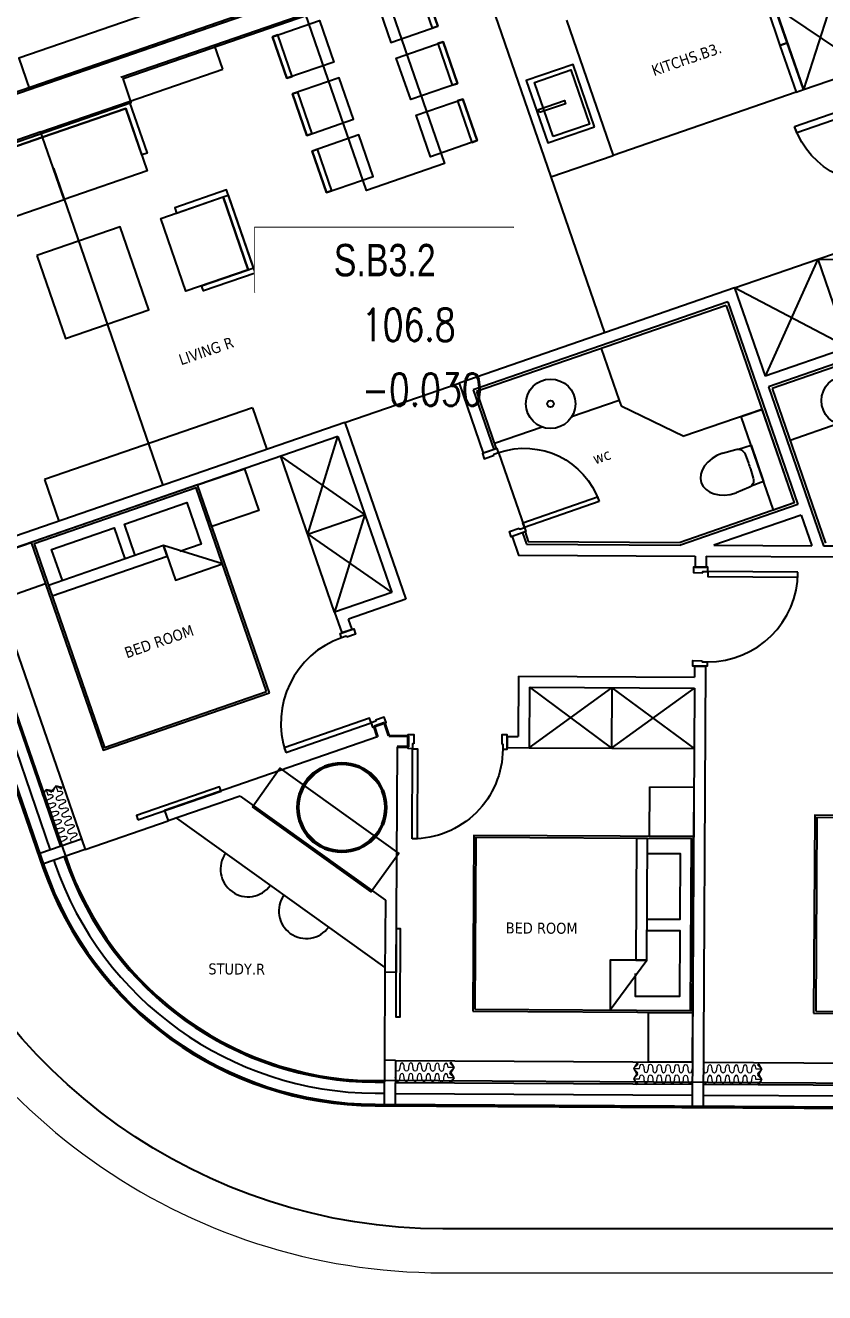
# Model space of a CAD drawing. Header units: millimetres. Extents: x -361702973 to 361248309, y -356458554 to 356543577.
# Drawn here: x 113298 to 120567, y 5890 to 17413 of the extents above; entities that cross this region are included whole.
import ezdxf
from ezdxf.enums import TextEntityAlignment as Align
from ezdxf.xclip import XClip

# ---------------------------------------------------------------- set-up
doc = ezdxf.new("R2010")
doc.units = ezdxf.units.MM
doc.header["$LTSCALE"] = 100
doc.header["$MEASUREMENT"] = 0
doc.header["$XCLIPFRAME"] = 0
doc.set_wipeout_variables(frame=1)
doc.linetypes.add('220126_HDN_HBA typical plan$0$HIDDEN', pattern=[0.375, 0.25, -0.125])
doc.linetypes.add('ACAD_ISO03W100', pattern=[30, 12, -18])
for name, color, linetype in [('1VinaPVC-Text', 9, 'Continuous'), ('A-_FURN----_E-_N', 251, 'Continuous'), ('A-_SANIEQPT_E-_N', 251, 'Continuous'), ('A-ANNO-ROOM', 50, 'Continuous'), ('dien tich thong thuy', 3, 'Continuous'), ('IDEA - dim', 251, 'Continuous'), ('KT-Net manh', 139, 'Continuous'), ('KT-Tuong', 1, 'Continuous')]:
    doc.layers.add(name, color=color, linetype=linetype)
for name, color, linetype, lineweight in [('AUDIT_I_220808132811-11', 7, 'Continuous', 9), ('CIC36 net manh', 8, 'Continuous', 9), ('KT-Chuviet', 255, 'Continuous', 15), ('KT-Net cat', 1, 'Continuous', 40), ('KT-Net cot vach', 2, 'Continuous', 50), ('KT-Net thay', 7, 'Continuous', 15), ('KT-Net truc', 18, 'Continuous', 15)]:
    doc.layers.add(name, color=color, linetype=linetype, lineweight=lineweight)
doc.styles.add('220126_HDN_HBA typical plan$0$211210_HDN_HBA_TYPICAL PLAN CORE OPT 1$0$HBA-Text', font='GOTHIC.TTF')
doc.styles.add('font unicode ccu', font='arial.ttf')
doc.styles.add('ROMANS', font='ROMANS.SHX')
doc.styles.add('Tahoma', font='tahoma.ttf')

# ---------------------------------------------------------------- blocks, each defined once
blk = doc.blocks.new('A$C418F5BC8')
at = {"layer": 'A-ANNO-ROOM', "insert": (648.1133449638728, 1090.790118377889), "char_height": 600, "attachment_point": 2, "rotation": 50.44882673977027, "style": '220126_HDN_HBA typical plan$0$211210_HDN_HBA_TYPICAL PLAN CORE OPT 1$0$HBA-Text'}
blk.add_mtext_dynamic_manual_height_columns('SL-S', width=722857412.8743668, gutter_width=9765.624999999996, heights=[0], dxfattribs=at)
blk = doc.blocks.new('A$C1AAC5519')
at = {"layer": 'A-ANNO-ROOM', "insert": (772.955269176513, 1216.574747113511), "char_height": 600, "attachment_point": 2, "rotation": 50.44882673977027, "style": '220126_HDN_HBA typical plan$0$211210_HDN_HBA_TYPICAL PLAN CORE OPT 1$0$HBA-Text'}
blk.add_mtext_dynamic_manual_height_columns('1-BR', width=722857412.8743668, gutter_width=9765.624999999996, heights=[0], dxfattribs=at)
blk = doc.blocks.new('A$C2A6C5140')
at = {"layer": 'A-ANNO-ROOM', "insert": (731.4497625969816, 1190.0169191678, 0.0003277973379295924), "char_height": 600, "attachment_point": 2, "rotation": 50.44882673977027, "style": '220126_HDN_HBA typical plan$0$211210_HDN_HBA_TYPICAL PLAN CORE OPT 1$0$HBA-Text'}
blk.add_mtext_dynamic_manual_height_columns('2-BR', width=722857412.8743668, gutter_width=9765.624999999996, heights=[0], dxfattribs=at)
blk = doc.blocks.new('A$C5388591E')
at = {"layer": 'A-ANNO-ROOM', "insert": (894.3001998505497, 842.1987865094561, 0.0004622000541105721), "char_height": 600, "attachment_point": 2, "rotation": 1.4064704596368105, "style": '220126_HDN_HBA typical plan$0$211210_HDN_HBA_TYPICAL PLAN CORE OPT 1$0$HBA-Text'}
blk.add_mtext_dynamic_manual_height_columns('3-BR', width=722857412.8743668, gutter_width=9765.624999999996, heights=[0], dxfattribs=at)
blk = doc.blocks.new('A$C21AF0CCA')
at = {"layer": 'A-ANNO-ROOM', "insert": (1197.56892258345, 814.6835720778872), "char_height": 600, "attachment_point": 2, "rotation": 0.10542954816276216, "style": '220126_HDN_HBA typical plan$0$211210_HDN_HBA_TYPICAL PLAN CORE OPT 1$0$HBA-Text'}
blk.add_mtext_dynamic_manual_height_columns('1-BR+', width=722857412.8743668, gutter_width=9765.624999999996, heights=[0], dxfattribs=at)
blk = doc.blocks.new('17')
at = {"layer": 'IDEA - dim'}
blk.add_lwpolyline([(599.9999999981301, 3820.000000000146), (599.9999999981301, 4420.000000000131), (299.9999999981301, 5426.482790288486), (299.9999999999927, 7420.000000000131), (-7.275957614183426e-12, 7420.000000000131), (-1.86992110684514e-09, 3820.000000000138)], close=True, dxfattribs=at)
at = {"layer": 'KT-Tuong'}
blk.add_lwpolyline([(-7.275957614183426e-12, 9600.000000000022), (0, 2.182787284255028e-11)], dxfattribs=at)
blk = doc.blocks.new('*U101')
at = {"layer": 'A-_FURN----_E-_N', "linetype": 'Continuous'}
for points in [[(-800, 600), (-800, 1000), (-1250, 1000), (-1250, 600)], [(-800, -1000), (-800, 1000), (800.0000000000582, 1000), (800.0000000000582, -1000)], [(-780, -980), (-780, 980), (780.0000000000582, 980), (780.0000000000582, -980)], [(1250, 600), (1250, 1000), (800, 1000), (800, 600)]]:
    blk.add_lwpolyline(points, close=True, dxfattribs=at)
at = {"layer": 'A-_FURN----_E-_N', "linetype": '220126_HDN_HBA typical plan$0$HIDDEN', "ltscale": 500}
blk.add_lwpolyline([(-800, -1000), (-800, 1000), (800.0000000000582, 1000), (800.0000000000582, -1000)], close=True, dxfattribs=at)
at = {"layer": 'A-_FURN----_E-_N', "linetype": 'Continuous'}
for points in [[(-55, 580), (-55, 880), (-655.6054548919201, 880), (-655.6054548919201, 480), (-448.1151331290603, 480)], [(645.6054548844695, 580), (645.6054548844695, 880), (45, 880), (45, 580)], [(-780, 248.6659454330802), (-326.2632651105523, 580), (780.0000000000582, 580), (780.0000000000582, 480), (-326.2632651105523, 480), (-326.2632651105523, 580), (-326.2632651105523, 248.6659454330802), (-780, 248.6659454330802)]]:
    blk.add_lwpolyline(points, dxfattribs=at)
blk = doc.blocks.new('d900n')
for points in [[(20, -50), (20, -40), (65, -40), (65, 0), (-65, 0), (-65, -50)], [(885, -40), (65, -40), (65, -85), (885, -85)], [(20, -850), (20, -860), (65, -860), (65, -900), (-65, -900), (-65, -850)]]:
    blk.add_lwpolyline(points, close=True)
blk.add_arc((65, -40), 820, 270, 0)
blk = doc.blocks.new('*U150')
for points in [[(482.6951045578201, -398.9039813853606), (464.6170375002125, -396.4493711387506), (464.3337632049024, -466.3349522090732)], [(396.7561588253833, -484.1490495130481), (464.3337632049024, -466.3349522090732), (394.4481821902239, -466.0516779393653)]]:
    blk.add_hatch(color=256).paths.add_polyline_path(points)
blk.add_line((464.3337632049024, -466.3349522090732), (416.9273155568029, -418.7598943406972))
for points in [[(482.6951045578201, -398.9039813853606), (464.6170375002125, -396.4493711387506), (464.3337632049024, -466.3349522090732)], [(396.7561588253833, -484.1490495130481), (464.3337632049024, -466.3349522090732), (394.4481821902239, -466.0516779393653)]]:
    blk.add_lwpolyline(points, close=True)
for centre in [(16.76743755071067, -17.17677016190672), (85.71403000141326, -87.65612936302188), (155.3043908096025, -157.4940017787478), (224.8947516177918, -227.3318741944736), (294.485112425981, -297.1697466101995), (364.0754732341703, -367.0076190259254)]:
    blk.add_ellipse(centre, major_axis=(34.52187991841241, 31.95056764796491), ratio=0.5238875827070036, start_param=4.731720461219403, end_param=7.873313114809197)
at = {"extrusion": (0, 0, -1)}
for centre in [(51.5728287498025, -52.1059534814385), (120.5194212005051, -122.5853126825537), (190.1097820086943, -192.4231850982796), (259.7001428168836, -262.2610575140054), (329.2905036250728, -332.0989299297313), (398.8808644332621, -401.9368023454572)]:
    blk.add_ellipse(centre, major_axis=(-32.07293168385898, -34.4082260416161), ratio=0.5238875826554585, start_param=4.731720461217387, end_param=7.87331311480718, dxfattribs=at)
blk = doc.blocks.new('d800')
blk.add_line((760, 70), (40, 70))
for points in [[(40, 790), (40, 70), (85, 70), (85, 790)], [(50, 25), (40, 25), (40, 70), (0, 70), (0, -70), (50, -70)], [(750, 25), (760, 25), (760, 70), (800, 70), (800, -70), (750, -70)]]:
    blk.add_lwpolyline(points, close=True)
blk.add_arc((40, 70), 720, 0, 90)
blk = doc.blocks.new('220126_HDN_HBA typical plan$0$210902_YS plan 330pm ver13$0$TOTO-WC-CW822J')
at = {"color": 0}
blk.add_lwpolyline([(-177.2072506700642, -119.1915361834399), (-175, 0), (175, 0), (177.2072506700642, -119.1915361836145)], dxfattribs=at)
blk.add_lwpolyline([(-190, -270), (-183.3947591906181, -144.5004246227618, -0.3908696114996718), (-115.4352058441145, -78.20653349565691), (-27.76706723973621, -75.77130742336158, -0.01388621073825284), (27.76706724101678, -75.77130742336158), (115.4352058439981, -78.20653349565691, -0.3908696114996718), (183.3947591905016, -144.5004246227618), (190, -270)], format="xyb", dxfattribs=at)
blk.add_ellipse((0, -270), major_axis=(0, -270), ratio=0.7037037037037037, start_param=4.71238898038469, end_param=7.853981633974483, dxfattribs=at)
blk = doc.blocks.new('dc')
for points in [[(-1100, -40), (-1110, -40), (-1110, -100), (-1150, -100), (-1150, 100), (-1100, 100)], [(-50, -40), (-40, -40), (-40, -100), (0, -100), (0, 100), (-50, 100)], [(-1109.999999999985, -400), (-1109.999999999985, -100), (-1049.999999999985, -100), (-1049.999999999985, -400)], [(-39.99999999998545, -869.9999999999709), (-39.99999999998545, -99.9999999999709), (-99.99999999998545, -99.9999999999709), (-99.99999999998545, -869.9999999999709)]]:
    blk.add_lwpolyline(points, close=True)
for centre, radius, start, end in [((-1110.000000000029, -99.9999999999709), 300.0000000000291, 270, 0), ((-40.0000000000291, -100.0000000000873), 769.9999999999345, 180, 270)]:
    blk.add_arc(centre, radius, start, end)
blk = doc.blocks.new('*U148')
at = {"ltscale": 5}
for points in [[(-300, -450), (300, -450), (300, 0), (-300, 0)], [(-261, -65), (261, -65), (261, -415), (-261, -415)], [(-15, -20), (15, -20), (15, -270), (-15, -270)]]:
    blk.add_lwpolyline(points, close=True, dxfattribs=at)
blk = doc.blocks.new('*U146')
at = {"linetype": 'Continuous'}
for points in [[(-375.0000000000002, -849.9999999962746), (374.9999999999998, -849.9999999962748), (375.0000000000002, 850.0000000037252), (-374.9999999999998, 850.0000000037254)], [(-724.9999999999999, 750.0000000037254), (-274.9999999999999, 750.0000000037253), (-274.9999999999999, 350.0000000037253), (-724.9999999999999, 350.0000000037254)], [(-724.9999999999999, 350.0000000037254), (-674.9999999999999, 350.0000000037254), (-674.9999999999999, 750.0000000037254), (-724.9999999999999, 750.0000000037254)], [(725.0000000000001, 750.0000000037252), (275.0000000000001, 750.0000000037253), (275.0000000000001, 350.0000000037252), (725.0000000000001, 350.0000000037252)], [(725.0000000000001, 350.0000000037252), (675.0000000000001, 350.0000000037252), (675.0000000000001, 750.0000000037252), (725.0000000000001, 750.0000000037252)], [(-725, 200.0000000037254), (-274.9999999999999, 200.0000000037253), (-275.0000000000001, -199.9999999962747), (-725, -199.9999999962746)], [(-725, -199.9999999962746), (-675, -199.9999999962746), (-675, 200.0000000037254), (-725, 200.0000000037254)], [(725, 200.0000000037251), (275.0000000000001, 200.0000000037252), (274.9999999999999, -199.9999999962748), (725, -199.9999999962749)], [(725, -199.9999999962749), (675, -199.9999999962748), (675, 200.0000000037252), (725, 200.0000000037251)], [(-725.0000000000001, -749.9999999962746), (-275.0000000000001, -749.9999999962747), (-275.0000000000001, -349.9999999962747), (-725.0000000000001, -349.9999999962746)], [(-725.0000000000001, -349.9999999962746), (-675.0000000000001, -349.9999999962746), (-675.0000000000001, -749.9999999962746), (-725.0000000000001, -749.9999999962746)], [(724.9999999999999, -749.9999999962748), (274.9999999999999, -749.9999999962747), (274.9999999999999, -349.9999999962748), (724.9999999999999, -349.9999999962748)], [(724.9999999999999, -349.9999999962748), (674.9999999999999, -349.9999999962748), (674.9999999999999, -749.9999999962748), (724.9999999999999, -749.9999999962748)]]:
    blk.add_lwpolyline(points, close=True, dxfattribs=at)
blk = doc.blocks.new('*U149')
at = {"layer": 'A-_FURN----_E-_N', "linetype": 'Continuous'}
for points in [[(-899.9999999999709, 600), (-899.9999999999709, 1000), (-1349.999999999971, 1000), (-1349.999999999971, 600)], [(-900.0000000000291, -1000), (-900.0000000000291, 1000), (900.0000000000291, 1000), (900.0000000000291, -1000)], [(-880.0000000000291, -980), (-880.0000000000291, 980), (880.0000000000291, 980), (880.0000000000291, -980)], [(1350.000000000029, 600), (1350.000000000029, 1000), (900.0000000000291, 1000), (900.0000000000291, 600)]]:
    blk.add_lwpolyline(points, close=True, dxfattribs=at)
at = {"layer": 'A-_FURN----_E-_N', "linetype": '220126_HDN_HBA typical plan$0$HIDDEN', "ltscale": 500}
blk.add_lwpolyline([(-900.0000000000291, -1000), (-900.0000000000291, 1000), (900.0000000000291, 1000), (900.0000000000291, -1000)], close=True, dxfattribs=at)
at = {"layer": 'A-_FURN----_E-_N', "linetype": 'Continuous'}
for points in [[(-54.9999999999709, 580), (-54.9999999999709, 880), (-655.605454891891, 880), (-655.605454891891, 480), (-448.1151331290312, 480)], [(645.6054548844986, 580), (645.6054548844986, 880), (45.0000000000291, 880), (45.0000000000291, 580)], [(-880.0000000000291, 248.6659454330802), (-326.2632651105232, 580), (880.0000000000291, 580), (880.0000000000291, 480), (-326.2632651105232, 480), (-326.2632651105232, 580), (-326.2632651105232, 248.6659454330802), (-880.0000000000291, 248.6659454330802)]]:
    blk.add_lwpolyline(points, dxfattribs=at)
blk = doc.blocks.new('22')
at = {"layer": 'A-_FURN----_E-_N', "linetype": 'Continuous'}
for points in [[(-2240.332376749546, 2101.146407085093), (-2806.351350841025, 1902.092341644646), (-2540.945930253831, 1147.400376189264), (-1974.926956162351, 1346.454441629678)], [(-2806.351350841025, 1902.092341644646), (-2872.386897818447, 1878.869367343257), (-2756.272026311519, 1548.691632456543), (-2690.236479334126, 1571.914606757942)], [(-2690.236479334126, 1571.914606757942), (-2756.272026311519, 1548.691632456543), (-2606.981477231224, 1124.177401887879), (-2540.945930253831, 1147.400376189264)], [(-8553.053217496301, 519.263443425858), (-8701.681923593846, 941.895692871225), (-9456.373888745584, 676.49027142056), (-9472.961727586255, 723.6585192425373), (-8671.101514612543, 1005.651779533884), (-8505.884969674327, 535.8512822665289)], [(-8701.681923290205, 941.895692007809), (-8502.627857849715, 375.8767179162787), (-9257.319823305123, 110.471297329037), (-9456.37388874557, 676.4902714205637)], [(-10062.43714858693, -11.54739878208056), (-10211.06585420092, 411.0848508333256), (-9456.37388874557, 676.4902714205637), (-9472.961727532238, 723.6585192615203), (-10274.82194082859, 441.6652598875844), (-10109.60539642791, -28.13523756878567)], [(-10211.06585420092, 411.0848508333256), (-10012.01178876053, -154.9341232582119), (-9257.319823305123, 110.471297329037), (-9456.37388874557, 676.4902714205637)], [(-7579.857676388798, -518.6495560936164), (-8145.87665048035, -717.7036215340522), (-8378.106393494149, -57.34815176059419), (-7812.087419402655, 141.705913679838)], [(-8234.71966901829, -6.922791934215638), (-7812.087419402655, 141.705913679838), (-7579.857676388798, -518.6495560936164), (-7532.689428547863, -502.0617173069113), (-7781.507010348418, 205.4620003075106), (-8251.307507805017, 40.24545590673006)], [(-8002.489926004491, -667.2782617076809), (-7579.857676388798, -518.6495560936164), (-7812.087419402655, 141.705913679838), (-7764.919171561691, 158.2937524665431), (-7516.101589761151, -549.2299651478825), (-7985.902087217735, -714.4465095486485)], [(-9501.963095739164, -399.5773956922858), (-9236.557675151926, -1154.269361147668), (-8481.86570969659, -888.8639405604299), (-8747.2711302838, -134.1719751050477)]]:
    blk.add_lwpolyline(points, close=True, dxfattribs=at)
at = {"layer": 'IDEA - dim'}
for p, q in [((-2972.229739421833, 2373.774817605081), (-2540.945930060872, 1147.400375640398)), ((-5463.660648514604, 2133.624825685187), (-4833.322772746702, 341.2314089476531)), ((-4698.5876084505, 1766.659917587906), (-4267.303798874549, 540.2854750119222)), ((-7822.073054731154, 1304.232878342398), (-7898.377113397917, 1521.206818323528)), ((-8671.101714194185, 1005.651709345311), (-7822.073054731125, 1304.232878342398)), ((-2540.945930060872, 1147.400375640394), (-1974.926956162351, 1346.454441629678)), ((-4833.322772746731, 341.2314089476458), (-4267.303798874549, 540.2854750119259)), ((-11633.8990935272, 387.7274320706601), (-9400.999112022866, -5961.621684076112)), ((-2401.789461821638, -393.7146390786729), (-1477.291790943564, -68.59299303162334)), ((-3156.481426973332, -659.1200605294507), (-2401.789461821638, -393.7146390786729)), ((-3232.932449440123, -818.5102771908169), (-5497.008344895177, -1614.726541543158)), ((-3232.932449440123, -818.5102771908205), (-2602.594574519899, -2610.903694786724)), ((-1115.79987356576, -975), (-2809.434445669205, -1570.606973637739)), ((-4364.970396939927, -1216.618410014624), (-4199.092008973763, -1688.300887843601)), ((-2809.434445669205, -1570.606973637739), (-2315.546157128498, -2975.000000000007)), ((-5497.008344895177, -1614.726541543158), (-5314.542117944628, -2133.577267689332)), ((-4199.092009030748, -1688.300887681693), (-4631.699031193188, -1840.437460404453)), ((-4199.092008973763, -1688.300887843601), (-4182.504170156346, -1735.469135491821)), ((-7534.326443887374, -1774.679574391532), (-9421.05635676664, -2438.193128018476)), ((-7534.326443887374, -1774.679574391532), (-7401.623733214132, -2152.025558198646)), ((-4182.504170156346, -1735.469135491821), (-3608.699389888876, -2010.692816216826)), ((-2901.175672626647, -1761.875233630442), (-3608.699389888876, -2010.692816216826)), ((-4898.522934326029, -1934.272447040225), (-5331.129956488439, -2086.40901976297)), ((-2210.949035127123, -1890.152879144305), (-2643.556057289446, -2042.289451867047)), ((-5314.542117944628, -2133.577267689336), (-5432.462737499533, -2175.046864791024)), ((-6776.476393323523, -3628.233809134777), (-7274.11155854378, -2213.186374475325)), ((-9421.05635676664, -2438.193128018476), (-9288.353646852614, -2815.539109666748)), ((-2602.594574519899, -2610.903694786721), (-3637.918399420829, -2975.000000000011)), ((-7025.293975933644, -2920.710091805053), (-6506.443249433156, -2738.243864396314)), ((-5049.136696925591, -2888.269232992872), (-5167.05731604874, -2929.738829942718)), ((-5049.136696925561, -2888.269232992869), (-5018.635755096184, -2975.000000000011)), ((-5018.635755096184, -2975.000000000011), (-3637.918399420829, -2975.000000000015)), ((-10151.3746747672, -3225.044543433771), (-9255.63137882798, -5772.129926333186)), ((-10245.71117041117, -3258.22022111512), (-9349.967874471928, -5805.30560401452)), ((-3500.000000000029, -4100.000000000015), (-3400.000000000058, -4100.000000000004)), ((-5000, -4850.000000000018), (-3500.000000000058, -4850.000000000022)), ((-8202.400711064882, -5507.739766538067), (-6300.000000000058, -6855.326800641145)), ((-9222.455701200583, -5866.466421996134), (-9212.326120696991, -5895.270328821349)), ((-9316.792196844603, -5899.642099677465), (-9306.662616359972, -5928.446006448721)), ((-6382.23125080872, -7899.999999999996), (-6300.000000000044, -7899.999999999993)), ((-6200.000000000029, -7899.999999999993), (-3500.000000000029, -7899.999999999996)), ((-6382.231250808734, -7999.999999999996), (-6300.000000000015, -7999.999999999996)), ((-6200.000000000073, -7999.999999999996), (-3500, -7999.999999999993)), ((-3400, -8000), (-5.820766091346741e-11, -7999.999999999993)), ((-6382.231250808793, -8099.999999999993), (-5.820766091346741e-11, -8099.999999999996))]:
    blk.add_line(p, q, dxfattribs=at)
for points in [[(-2901.175673652062, -1761.875233990984), (-2602.594574519899, -2610.903694786713), (-2791.267565807851, -2677.255050149393), (-3089.848664939957, -1828.226589353668)], [(-8554.523862441274, -5525.568753747368), (-7799.83189728958, -5260.16333229659), (-7813.102168362137, -5222.428734039), (-8567.794133513831, -5487.834155489782)], [(-6200.000000000029, -6504.227206296222), (-6200.000000000029, -7304.227206296229), (-6160.000000000058, -7304.227206296226), (-6160.000000000015, -6504.227206296233)]]:
    blk.add_lwpolyline(points, close=True, dxfattribs=at)
for points in [[(-4250.000000000029, -4300.000000000018), (-4250, -4850.000000000033)], [(-3400.000000000029, -7900), (-400.0000000000873, -7899.999999999989)]]:
    blk.add_lwpolyline(points, dxfattribs=at)
for centre, radius in [((-4823.168418701971, -1722.266086345415), 225), ((-2135.594519502978, -1678.146518449499), 225), ((-4823.168418701971, -1722.266086345415), 30)]:
    blk.add_circle(centre, radius, dxfattribs=at)
for centre, radius, start, end in [((-7550.179434911683, -5969.748075301894), 250, 144.687719696688, 324.687719696688), ((-6382.231250808793, -4900), 3200, 199.3754393923591, 270), ((-6382.231250808793, -4900), 3100, 199.3754393923591, 270), ((-6382.231250808793, -4900), 3000, 199.3754393923591, 270), ((-7017.867122904805, -6346.817514764207), 250, 144.687719696688, 324.687719696688)]:
    blk.add_arc(centre, radius, start, end, dxfattribs=at)
at = {"layer": 'KT-Net cat'}
for p, q in [((-6317.207443682462, -4632.759583712006), (-6411.543939323499, -4665.935261392322)), ((-6411.543939323485, -4665.935261392322), (-6378.368261687079, -4760.271757052105)), ((-6317.207443682448, -4632.759583712013), (-6275.977056337651, -4750.000000000007)), ((-6275.977056337651, -4750.000000000007), (-6100.000000000029, -4750.000000000015)), ((-6100.000000000029, -4750.000000000022), (-6100.000000000029, -4850.000000000011)), ((-6200.000000000044, -4850.000000000011), (-6100.000000000029, -4850.000000000011))]:
    blk.add_line(p, q, dxfattribs=at)
at = {"layer": 'KT-Net cot vach'}
blk.add_circle((-6700.000000000073, -5403.398793605778), 400, dxfattribs=at)
at = {"layer": 'KT-Net manh', "linetype": 'ACAD_ISO03W100', "ltscale": 4}
for p, q in [((-2240.332376749546, 2101.146407085093), (-2540.945930253831, 1147.400376189264)), ((-1974.926956162351, 1346.454441629678), (-2806.351350841025, 1902.092341644646)), ((-2606.981477231224, 1124.177401887875), (-4267.30379896253, 540.2854752621279)), ((-9356.846856025339, 393.4807843748058), (-8344.988690033351, -2483.782333932697)), ((-4833.322772746731, 341.2314089476386), (-4335.687607351079, -1073.816026210763)), ((-2401.789461821638, -393.7146390786729), (-2874.488166852738, -1460.980273017387)), ((-2401.789461821667, -393.7146390786766), (-1361.176919059741, -398.7707277844165)), ((-2119.796201576159, -1195.574852007867), (-3156.481426973332, -659.1200605294507)), ((-6694.100013567906, -1903.20797356098), (-5656.398561275535, -1538.275519659823)), ((-7025.293975933644, -2920.710091805046), (-6755.260832043219, -2030.72014706659)), ((-6506.443249433156, -2738.243864396314), (-7274.11155854378, -2213.186374475325)), ((-6506.443249433156, -2738.243864396314), (-6776.476393323523, -3628.233809134777)), ((-7025.293975933644, -2920.710091805046), (-6257.625666823078, -3445.767581726061)), ((-9962.701683441264, -3158.693188179015), (-9033.782709874722, -5800.11506674136)), ((-9033.782709874722, -5800.11506674136), (-8279.09074476095, -5534.709645182651)), ((-6300.000000000116, -6900.000000000015), (-6300.000000000015, -7700.000000000015)), ((-6200.000000000058, -7700), (-3500.000000000029, -7699.999999999993))]:
    blk.add_line(p, q, dxfattribs=at)
for points in [[(-5000, -4850.000000000018), (-4250.000000000029, -4300.000000000018), (-3500.000000000058, -4850.000000000022)], [(-5000.000000000058, -4300.000000000025), (-4250, -4850.000000000033), (-3500, -4300.000000000007)], [(-3400.000000000029, -7700), (-400.0000000000873, -7699.999999999996)]]:
    blk.add_lwpolyline(points, dxfattribs=at)
at = {"layer": 'KT-Tuong'}
for p, q in [((-2401.789461821638, -393.7146390786729), (-2119.796201549179, -1195.574851998368)), ((-3156.481426973332, -659.1200605294507), (-2874.488166852738, -1460.980273017387)), ((-3217.642244935938, -786.6322338547361), (-5528.886388213024, -1599.436337047755)), ((-3217.642244935938, -786.6322338547361), (-2570.716531202139, -2626.193899282127)), ((-1120.067687180912, -949.9999999999964), (-2841.312489000527, -1555.316769147084)), ((-2119.796201549179, -1195.574851998368), (-2874.488166852738, -1460.980273017391)), ((-5528.886388213024, -1599.436337047755), (-5338.126241855585, -2141.871187109682)), ((-2841.312489000527, -1555.316769147084), (-2333.25518952962, -3000.000000000004)), ((-6694.100013567921, -1903.207973560966), (-10373.22334368246, -3197.059403133513)), ((-6694.100013567906, -1903.20797356098), (-6130.113494010395, -3506.928399868968)), ((-6755.260831584499, -2030.720146905256), (-10340.04766605511, -3291.395898796458)), ((-6755.260831584499, -2030.720146905252), (-6257.625667281784, -3445.767581887369)), ((-2570.716531202139, -2626.193899282134), (-3633.650585805735, -3000.000000000011)), ((-2537.540852468344, -2720.530394555983), (-3332.22494211435, -3000.000000000004)), ((-2537.540852468344, -2720.530394555983), (-2439.258703140513, -3000.000000000007)), ((-5072.720820836548, -2896.563152413211), (-5036.344787508016, -3000.000000000011)), ((-5036.344787508016, -3000.000000000011), (-3633.650585805735, -3000.000000000007)), ((-3500, -3100.000000000007), (-3500.000000000087, -3200.000000000004)), ((-3400, -3100.000000000007), (-3400, -3200.000000000011)), ((-3332.224942114321, -3000.000000000004), (-2439.258703140513, -3000.000000000007)), ((-2333.25518952962, -3000.000000000007), (-2220.000000000058, -3000.000000000007)), ((-3500.000000000087, -3200.000000000004), (-3400, -3200.000000000004)), ((-6257.625667281784, -3445.767581887369), (-6776.476393323523, -3628.23380913477)), ((-6130.11349401038, -3506.928399868964), (-6648.96422049588, -3689.394627272402)), ((-6776.476393323523, -3628.23380913477), (-6710.125038050799, -3816.906800454297)), ((-6615.788542814567, -3783.731122916346), (-6710.125038050799, -3816.906800454304)), ((-6615.788542814567, -3783.731122916342), (-6648.96422049588, -3689.394627272402)), ((-3500.000000000029, -4100.000000000015), (-3500, -4200)), ((-3400.000000000058, -4100.000000000004), (-3400.000000000029, -8099.999999999996)), ((-5100.000000000058, -4200.000000000018), (-3500, -4200)), ((-5100.000000000087, -4200.000000000015), (-5100, -4750.000000000007)), ((-5000.000000000058, -4300.000000000018), (-3500, -4300.000000000007)), ((-5000.000000000058, -4300.000000000018), (-5000, -4850.000000000004)), ((-3500, -4300.000000000007), (-3500.000000000058, -8099.999999999996)), ((-6378.368261687079, -4760.271757052105), (-8312.266422388318, -5440.373149519721)), ((-5200.000000000058, -4750.000000000011), (-5100, -4750.000000000007)), ((-5200.000000000058, -4750.000000000018), (-5199.999999999971, -4850.000000000007)), ((-6200.000000000044, -4850.000000000011), (-6200.000000000087, -6900)), ((-5199.999999999971, -4850.000000000011), (-5000, -4850.000000000004)), ((-7624.368176117321, -5304.460845290825), (-8279.09074476095, -5534.709645182651)), ((-7624.368176117321, -5304.460845290821), (-6300.000000000015, -6242.592003534275)), ((-8312.266422388333, -5440.373149519721), (-8279.090744571178, -5534.709645722342)), ((-9066.958387540042, -5705.778570970495), (-9444.304370115817, -5838.481281695862)), ((-9033.782709912659, -5800.115066633429), (-9411.12869243449, -5932.817777339824)), ((-6300.000000000015, -6242.592003534275), (-6300.000000000058, -6900.000000000007)), ((-6200.000000000146, -6900), (-6300.000000000116, -6900.000000000007)), ((-6300.000000000029, -7700.000000000007), (-6300.000000000029, -8099.999999999989)), ((-6200.000000000058, -7700), (-6300.000000000029, -7700)), ((-6200.000000000058, -7699.999999999993), (-6200, -8099.999999999989))]:
    blk.add_line(p, q, dxfattribs=at)
for points in [[(-5274.987657231861, 2199.976181045771), (-5463.660648514604, 2133.624825685187), (-5539.9647071824, 2350.598765669434), (-8747.405772861515, 1222.625649326274)], [(-3156.481426973332, -659.1200605294507), (-5656.398561484355, -1538.275519066159)], [(-5656.398561484355, -1538.275519066159), (-5432.462737499533, -2175.046864791024)], [(-5167.057316480525, -2929.738830094557), (-5107.180917155434, -3100.000000000018), (-3500, -3100.000000000007)], [(-3400, -3100.000000000007), (-2220.000000000029, -3100.000000000011)]]:
    blk.add_lwpolyline(points, dxfattribs=at)
at = {"layer": 'A-_FURN----_E-_N', "linetype": 'Continuous', "xscale": -0.9999999999999997, "rotation": 199.3754393591273}
blk.add_blockref('*U146', (-6437.177650557031, 1134.042578074241), dxfattribs=at)
at = {"layer": 'A-_FURN----_E-_N', "xscale": -0.9999999999999988, "rotation": 289.3754393591279}
blk.add_blockref('dc', (-1811.80173999921, 1138.812528728944), dxfattribs=at)
at = {"layer": 'A-_FURN----_E-_N', "linetype": 'Continuous', "extrusion": (0, 0, -1), "zscale": -1, "rotation": 70.6245605753105}
blk.add_blockref('d800', (5108.097006487165, -2909.004031467804), dxfattribs=at)
at = {"layer": 'A-_SANIEQPT_E-_N', "linetype": 'Continuous', "extrusion": (0, 0, -1), "xscale": -0.9999999999999983, "zscale": -0.9999999999999983, "rotation": 250.6245606408727}
blk.add_blockref('*U148', (4961.624466697336, 932.1321414742124), dxfattribs=at)
at = {"layer": 'A-_SANIEQPT_E-_N', "extrusion": (0, 0, -1), "xscale": -1, "zscale": -1, "rotation": 70.62456057531593}
blk.add_blockref('220126_HDN_HBA typical plan$0$210902_YS plan 330pm ver13$0$TOTO-WC-CW822J', (2940.558115373831, -2252.740819751565), dxfattribs=at)
at = {"layer": 'CIC36 net manh', "color": 8, "extrusion": (0, 0, -1), "xscale": -0.8100000000112607, "yscale": 0.810000000011261, "zscale": -0.8100000000112607, "rotation": 205.5013594368986}
for p in [(9214.500195016197, -5757.33596421007), (9124.996499470333, -5725.629071171046)]:
    blk.add_blockref('*U150', p, dxfattribs=at)
at = {"layer": 'CIC36 net manh', "color": 8, "yscale": 0.8100000000112606, "zscale": 0.8100000000112606}
for p, xscale, rotation in [((-6199.254014978244, -7761.336658841406), -0.8100000000112606, 134.8767987960269), ((-3500.745985021873, -7761.336658841403), 0.8100000000112606, 225.123201203973), ((-3399.254014978244, -7761.336658841403), -0.8100000000112606, 134.8767987960269), ((-6199.471729310273, -7856.290285328341), -0.8100000000112606, 134.8767987960269), ((-3500.528270689858, -7856.290285328345), 0.8100000000112606, 225.123201203973), ((-3399.471729310229, -7856.290285328349), -0.8100000000112606, 134.8767987960269)]:
    blk.add_blockref('*U150', p, dxfattribs=dict(at, xscale=xscale, rotation=rotation))
at = {"layer": 'IDEA - dim'}
for name, p, xscale, rotation in [('*U101', (-8451.738711078302, -3687.362173601796), -0.9999999999999996, 19.37543942468661), ('*U149', (-1400, -6350.000000000033), -1, 270), ('*U101', (-4500.000000000058, -6450.000000000033), -1, 270)]:
    blk.add_blockref(name, p, dxfattribs=dict(at, xscale=xscale, rotation=rotation))
at = {"layer": 'IDEA - dim', "extrusion": (0, 0, -1), "xscale": -1, "zscale": -1}
blk.add_blockref('d900n', (3450.000000000058, -3200.000000000007), dxfattribs=at)
at = {"layer": 'IDEA - dim', "extrusion": (0, 0, -1), "xscale": -1.000000000000001, "zscale": -1.000000000000001, "rotation": 160.6245605753139}
blk.add_blockref('d900n', (6364.375691502937, -4649.347422552164), dxfattribs=at)
at = {"layer": 'IDEA - dim', "extrusion": (0, 0, -1), "zscale": -1, "rotation": 270}
blk.add_blockref('d900n', (6100.000000000029, -4800.000000000022), dxfattribs=at)
at = {"layer": '1VinaPVC-Text', "style": 'Tahoma'}
for s, p in [('KITCHS.B3.', (-3900.27375039825, 1261.882002514474)), ('LIVING R', (-8184.760991221119, -1392.363512893018)), ('wc', (-4414.831169365934, -2272.302644082738)), ('BED ROOM', (-8662.877391192611, -4059.236901577104))]:
    blk.add_text(s, height=99.99999999999999, rotation=19.37543942399392, dxfattribs=at).set_placement(p)
for s, p in [('BED ROOM', (-5203.810301155609, -6539.994673338035)), ('STUDY.R', (-7906.261492219055, -6927.892951823436))]:
    blk.add_text(s, height=100, dxfattribs=at).set_placement(p)
blk = doc.blocks.new('TAG CAO DO SAN')
at = {"layer": 'KT-Net thay', "flags": 128}
blk.add_lwpolyline([(1526701.778855525, -266095.2298759429), (1526701.778855525, -266566.6584041911), (1527644.63591202, -266566.6584041911), (1527644.63591202, -266095.2298759429)], close=True, dxfattribs=at)
blk.add_wipeout([(1526701.778855525, -266095.2298759429), (1527644.6359120198, -266095.2298759429), (1527644.6359120198, -266566.65840419114), (1526701.778855525, -266566.65840419114)]).dxf.layer = 'KT-Net thay'
for points in [[(1526701.778855525, -266330.9441400666), (1527644.63591202, -266330.9441400666)], [(1526701.778855525, -266566.6584041911), (1527644.63591202, -266566.6584041911)]]:
    blk.add_lwpolyline(points, dxfattribs=at)
at = {"layer": 'KT-Chuviet', "color": 31, "style": 'ROMANS', "width": 0.75}
blk.add_text('DTTT:', height=117.8571320618522, dxfattribs=at).set_placement((1526748.92170835, -266507.8139601254))
at = {"layer": 'KT-Chuviet', "color": 31, "style": 'font unicode ccu', "width": 0.75}
blk.add_attdef('TÊNPHÒNG', text='', height=117.85713, dxfattribs=at).set_placement((1527175.308820772, -266213.4467624734), align=Align.MIDDLE_CENTER)
at = {"layer": 'KT-Chuviet', "color": 31, "ltscale": 15, "style": 'ROMANS', "width": 0.75, "flags": 8}
blk.add_attdef('CAO-DO', (1527091.943339912, -266507.7298381611), '', height=117.8571320618522, dxfattribs=at)

msp = doc.modelspace()

# ---------------------------------------------------------------- linework, layer by layer
at = {"layer": 'AUDIT_I_220808132811-11', "elevation": 4.469598132449163e-10}
for points in [[(99013.28158358758, 45087.86638798633), (96591.81466774852, 52101.56708254162, 0.3643585262583712), (91883.7777232588, 54156.43152717073), (62948.06581957143, 44174.19938163643, 0.4519047578513394), (60731.6572007366, 38521.09177919207), (68844.88280354886, 24907.26262909026, 0.3106788684848847), (75007.89375109866, 22936.00988019403), (97530.71268810221, 30727.35037666422, 0.2299220823866625), (97815.57670097044, 31142.11676835371), (98036.49818666533, 32158.79551515763, -0.2789899883790971), (98495.34331291087, 32660.41685368191), (102915.6510876441, 34181.01733374011, -0.4143403845293878), (103568.245148363, 33863.9223537845), (111897.4615060731, 9773.209343152994, 0.3197537419032749), (117095.5433125002, 6070.414265717583), (162232.9248160585, 6070.414265717583, 0.4808685683322463), (167373.4705618609, 12501.3145350407), (166764.8225651822, 15196.44946841465), (166719.5568668272, 15396.89007480725), (164944.1252416959, 23916.51352541283)], [(97354.88057166038, 31089.78210990239, 0.2042794764179826), (97421.1872620488, 31210.89471722409), (97644.97511552821, 32240.76446352672, -0.275411558420597), (98372.82317649, 33041.27557829485), (102785.211252825, 34559.15165593589, -0.4141945204059637), (103946.2874616281, 33994.62816613101), (112275.5038192678, 9903.915155703173, 0.3197537419032751), (117095.5433125002, 6470.414265717583), (162232.9248160585, 6470.414265717583, 0.3653099340488337), (167198.8967085602, 10781.13626836205)]]:
    msp.add_lwpolyline(points, format="xyb", dxfattribs=at)
at = {"layer": 'dien tich thong thuy', "elevation": 4.469598072837532e-10}
msp.add_lwpolyline([(110335.3973275333, 15515.23687023619), (111348.6793962573, 15865.07060838993), (113458.6111170041, 9753.722496482165, 0.3182974498127699), (116479.1695133438, 7587.977451092178), (122611.8557541978, 7555.81937417508), (122604.860727534, 6470.739274910429), (117095.5433125002, 6470.41426571758, -0.3197537419032717), (112275.5038188413, 9903.915156936731)], format="xyb", close=True, dxfattribs=at)
at = {"layer": 'dien tich thong thuy', "elevation": 5.46017349445359e-05}
msp.add_lwpolyline([(115363.4029665015, 10308.22127160784), (115613.9626801426, 10657.6761847389), (116694.8380497318, 9882.686871641268), (116444.2126340227, 9533.140324024786)], close=True, dxfattribs=at)
at = {"layer": 'dien tich thong thuy', "elevation": 1.548779697251709e-10}
msp.add_lwpolyline([(113666.1010715003, 9857.50602650475, 0.3282799903492717), (116562.3202777636, 7817.499518175937, 0.3282799903492717)], format="xyb", dxfattribs=at)

# ---------------------------------------------------------------- block references
at = {"layer": 'A-ANNO-ROOM'}
for p in [(-193366.6029767873, 192837.9996409905, 5.460855537377236e-05), (-194725.1126339572, 187914.7636662904, 5.460855537377236e-05), (-204628.500881133, 156603.4286092457, 5.461079910308954e-05), (-263479.6090599558, 50485.12915140932, 5.460850030168077e-05), (-269121.1781233152, 49296.5544193383, 5.460850030168077e-05), (-249390.2929153891, 45734.43883928895, 5.460850030168077e-05), (-231828.0778406897, 44407.82273046864, 5.460832008522107e-05), (-260545.3674363113, 42210.52099001262, 5.460850030168077e-05), (-266005.9544405445, 40714.37009385967, 5.460850030168077e-05), (-231175.8712175231, 40645.45605562796, 5.460850030168077e-05), (-228303.7210763374, 35687.765146195, 5.460832008522128e-05)]:
    msp.add_blockref('A$C21AF0CCA', p, dxfattribs=at)
at = {"layer": 'dien tich thong thuy'}
for name, p, rotation in [('A$C2A6C5140', (-235738.0721845079, 62244.32288491951, 3.214423980650787e-05), 310.9576437198666), ('A$C2A6C5140', (-226971.972951604, 58672.53392838872, 1.895367564819208e-05), 310.9576437198666), ('A$C2A6C5140', (-182858.1837168724, 33888.05154022964, 0.000178988243818107), 310.9576437198666), ('A$C2A6C5140', (-203396.9752949114, 23120.58807031136, 0.0001030398263186841), 310.9576437198666), ('A$C2A6C5140', (-180585.3237963979, 23151.33387848926, 0.000178988243818107), 310.9576437198666), ('A$C2A6C5140', (-196571.0380073554, 22922.69606213347, 0.000178988243818107), 310.9576437198666), ('A$C418F5BC8', (-247792.2532073302, 59981.48598654423, -1.001597833679712e-05), 309.6632197063607), ('A$C418F5BC8', (-251962.2979944813, 57974.75306764379, -1.001597833679712e-05), 309.6632197063607), ('A$C418F5BC8', (-255726.2573242666, 56926.2422651329, -1.001597833679712e-05), 309.6632197063607), ('A$C418F5BC8', (-259675.3290057395, 55322.63898630807, -1.001597833679712e-05), 309.6632197063607), ('A$C1AAC5519', (-244712.9849651629, 48430.23954045825, 0.0003723829774320968), 309.6566028083925), ('A$C1AAC5519', (-223357.5065853495, 48059.78935259463, 0.0005547181599990354), 309.6566028083925), ('A$C1AAC5519', (-221487.8086388012, 45005.57789840109, 0.0003723828570649432), 309.6566028083925), ('A$C418F5BC8', (-197487.0809651244, 33411.4671110799, -1.001597833679712e-05), 309.6632197063607), ('A$C418F5BC8', (-193448.7475272998, 33349.36583146098, -1.001597833679712e-05), 309.6632197063607), ('A$C418F5BC8', (-206278.2197520126, 33163.06303948996, -1.001597833679712e-05), 309.6632197063607), ('A$C418F5BC8', (-201711.797739714, 33256.21495891846, -1.001597833679712e-05), 309.6632197063607), ('A$C1AAC5519', (-271599.8972878471, 39640.33326624559, 0.0003723828655667127), 309.6566028083925), ('A$C418F5BC8', (-226889.0124284044, 31090.29572592763, -1.001597833679712e-05), 309.6632197063607), ('A$C1AAC5519', (-217339.68294671, 23702.2762728755, -0.3423708923741385), 309.6566028083925), ('A$C1AAC5519', (-211634.5547104646, 23442.24319922904, 0.0003723828655667127), 309.6566028083925), ('A$C1AAC5519', (-187964.0545017801, 23164.08220845302, 0.0003723828655667127), 309.6566028083925)]:
    msp.add_blockref(name, p, dxfattribs=dict(at, rotation=rotation))
for name, p in [('A$C418F5BC8', (-197463.7292652081, 182913.4540568058, 9.919419487628366e-05)), ('A$C418F5BC8', (-200258.9907205751, 179138.6891211519, 4.458552763712727e-05)), ('A$C2A6C5140', (-188160.0390614129, 177105.642765429, 9.919419487628366e-05)), ('A$C418F5BC8', (-200994.9430359419, 174771.894767079, 4.458552763712727e-05)), ('A$C2A6C5140', (-234759.4766391878, 172444.9136382493, 4.458552763712727e-05)), ('A$C418F5BC8', (-200719.9128290097, 170423.8323274105, 4.458552763712727e-05)), ('A$C2A6C5140', (-190797.8283776039, 169517.5067573905, 9.919419487628366e-05)), ('A$C1AAC5519', (-230167.9898228928, 167012.0323451896, 0.0003723828655667197)), ('A$C418F5BC8', (-202290.0123814641, 165833.5958576689, 9.919419487628366e-05)), ('A$C1AAC5519', (-241412.7857485664, 165333.8017953324, 0.0003723828655667197)), ('A$C418F5BC8', (-226321.6487100684, 164849.0004456656, 4.458552763712727e-05)), ('A$C418F5BC8', (-223174.4637594427, 162010.1787619262, 0.05488942016446244)), ('A$C418F5BC8', (-203583.8919471729, 161846.927602817, 4.458552763712727e-05)), ('A$C418F5BC8', (-244807.1773967599, 161329.3218979316, 0.05488941081008353)), ('A$C2A6C5140', (-193344.5366901597, 160504.8948145737, 9.919419487628366e-05)), ('A$C418F5BC8', (-219934.1653648383, 159334.2093209107, 0.05488940151768119)), ('A$C1AAC5519', (-248428.8589248053, 157037.2006521042, 0.0003723828655667197)), ('A$C1AAC5519', (-252286.3459864925, 152336.1708680308, 0.02738517669695963)), ('A$C2A6C5140', (-195752.5445711951, 151816.0180695198, 4.458552763712727e-05)), ('A$C418F5BC8', (-228142.1604593961, 149140.0456224125, 0.05488939420954132)), ('A$C1AAC5519', (-255923.8224010994, 147682.0149176453, 0.0004269909932618908)), ('A$C418F5BC8', (-224737.6489350568, 146340.2200414557, 0.05488939420954583)), ('A$C2A6C5140', (-198038.3940573054, 144980.9671920894, 4.458552763712727e-05)), ('A$C418F5BC8', (-221724.5828443308, 144236.942033412, 4.458552763895914e-05)), ('A$C1AAC5519', (-260576.8913636276, 142107.7025675907, 0.027822102169103)), ('A$C418F5BC8', (-245667.6157152384, 140788.472051876, 9.916924510345083e-05)), ('A$C418F5BC8', (-263605.4986913943, 138503.2694156115, 0.05488941081008353)), ('A$C2A6C5140', (-199977.0465312221, 137220.1243192966, 9.919419487628366e-05)), ('A$C418F5BC8', (-247616.0924330471, 136995.8708936881, 4.458552763712727e-05)), ('A$C418F5BC8', (-266636.7078710849, 135433.6128811316, 4.458552763712727e-05)), ('A$C1AAC5519', (-268569.1861684484, 131058.0044733415, 0.0003723828655667197)), ('A$C418F5BC8', (-252583.1748971227, 130659.4905633791, 9.92039971646407e-05)), ('A$C418F5BC8', (-256446.2619547517, 127486.843743643, 4.458552763712727e-05)), ('A$C418F5BC8', (-258902.9768848096, 124459.8911733059, 0.05488941081005369)), ('A$C2A6C5140', (-265461.1614808204, 122023.7036381988, 0.02705737929207316)), ('A$C5388591E', (-193808.7999730141, 199941.1790572023, 4.458570785358675e-05)), ('A$C5388591E', (-210573.5526519337, 135718.1497136029, 9.91946273371655e-05)), ('A$C5388591E', (-276921.94039411, 49051.50231821807, -1.001579812033762e-05)), ('A$C5388591E', (-224277.5649896398, 23412.81915787171, 4.458552763712727e-05))]:
    msp.add_blockref(name, p, dxfattribs=at)

# ---------------------------------------------------------------- next in the draw order: block references
at = {"layer": 'IDEA - dim', "rotation": 109.0471379204444}
msp.add_blockref('17', (120350.7116645131, 19253.57785937227), dxfattribs=at)

# ---------------------------------------------------------------- next in the draw order: linework, layer by layer
at = {"layer": 'dien tich thong thuy', "elevation": 1.548779753797655e-10}
for points in [[(115590.0952315554, 21720.20770586891), (115593.4209185939, 21710.57496127893), (118145.5970168525, 22591.7089818871), (118406.6737641481, 21835.50865656216), (119162.8740708316, 22096.58539125488), (119423.950854846, 21340.3850899827), (119479.1003362235, 21211.31643733522), (119609.6371068103, 20833.2157151621), (119926.1887709526, 19916.32147701476), (120170.9451092929, 19207.38293144672), (111474.5792823024, 16205.17997184589), (110211.6204166328, 19863.29934376718), (115590.0952315554, 21720.20770586891)], [(113666.1010715003, 9857.50602650475), (111614.9701468919, 15798.54234575302), (114261.6710851553, 16712.3108904355), (114186.6115203037, 16929.71848397399), (117372.1056049388, 18029.50435593075), (117447.1654778571, 17812.09587008673), (120311.2119805243, 18801.10429097694), (121012.917660605, 16768.63656244983), (121378.4251068266, 15709.95610699659), (121562.810557713, 15175.8896327258), (120745.168942364, 14893.60039501341), (120875.7073160145, 14515.50023235191), (121765.8035167577, 14822.80428009317), (122451.8889737146, 14818.70129287143), (122451.8889737146, 12553.83582444665), (122704.9485812763, 12552.38579180057), (122693.6788587178, 10585.59450905161), (122463.6750829596, 10585.59450905161), (122447.6206850237, 7783.781975817314), (116562.7172935988, 7817.502497708043)]]:
    msp.add_lwpolyline(points, dxfattribs=at)

# ---------------------------------------------------------------- next in the draw order: block references
at = {"layer": 'dien tich thong thuy', "rotation": 359.6716985285339}
msp.add_blockref('22', (122907.7942147688, 15666.27462234239), dxfattribs=at)

# ---------------------------------------------------------------- next in the draw order: block references
at = {"layer": 'KT-Net truc'}
ref = msp.add_blockref('TAG CAO DO SAN', (-3701371.499080423, 680811.7572389869, -0.0001646555203289806), dxfattribs=dict(at, xscale=2.5, yscale=2.5, zscale=2.5))
XClip(ref).set_block_clipping_path([(1526674.1636322693, -266330.9441400666), (1527644.6359120198, -266095.2298759429)])
ref.add_attrib('CAO-DO', '106.8', (116358.3592693581, 14542.43264358394, -0.0001646555203289806), dxfattribs={"layer": 'KT-Chuviet', "color": 31, "ltscale": 15, "height": 294.6428301546305, "style": 'ROMANS', "width": 0.7500000000000001})
ref.add_attrib('CAO-DO', '-0.030', (116358.3592693581, 13953.14698327469, -0.0001646555203289806), dxfattribs={"layer": 'KT-Chuviet', "color": 31, "ltscale": 15, "height": 294.6428301546305, "style": 'ROMANS', "width": 0.7500000000000001})
ref.add_attrib('TÊNPHÒNG', 'S.B3.2', dxfattribs={"layer": 'KT-Chuviet', "color": 31, "height": 294.642825, "style": 'font unicode ccu', "width": 0.7500000000000001}).set_placement((116566.7729715092, 15278.14033280309, -0.0001646555203289806), align=Align.MIDDLE_CENTER)

doc.saveas('drawing.dxf')
